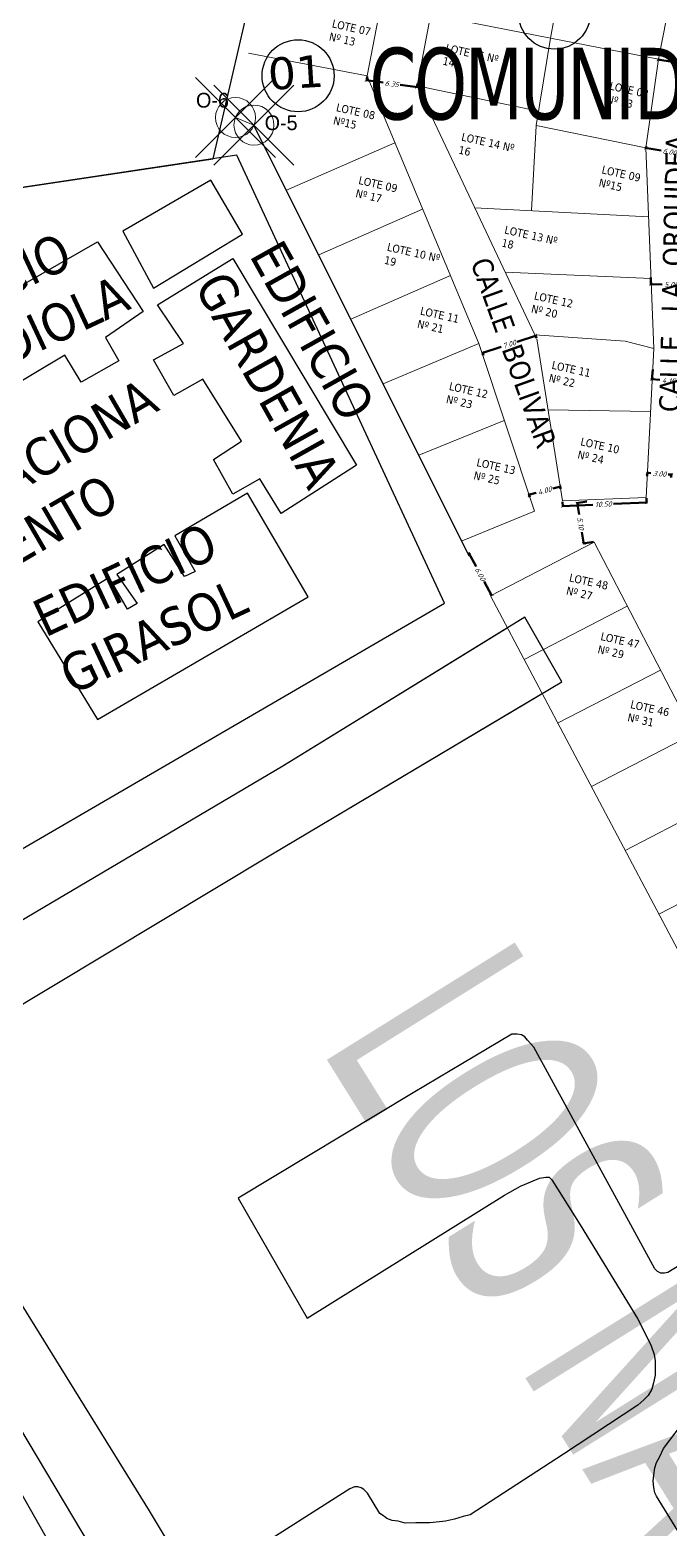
# Model space of a CAD drawing. Header units: metres. Extents: x 2 to 659295185, y -28 to 1124222152.
# Drawn here: x 656562.1 to 656642.2, y 1123410.3 to 1123597.7 of the extents above; entities that cross this region are included whole.
import ezdxf
from ezdxf.enums import TextEntityAlignment as Align

# ---------------------------------------------------------------- set-up
doc = ezdxf.new("R2010")
doc.units = ezdxf.units.M
doc.header["$MEASUREMENT"] = 0
doc.header["$PDMODE"] = 35
doc.header["$PDSIZE"] = 5
doc.linetypes.add('HIDDEN', pattern=[0.375, 0.25, -0.125])
doc.layers.get('0').update_dxf_attribs({"linetype": 'CONTINUOUS'})
for name, color, linetype in [('CALLES', 1, 'CONTINUOUS'), ('FORMATO', 7, 'CONTINUOUS'), ('MANZANA', 30, 'CONTINUOUS'), ('Numero de manzana', 6, 'CONTINUOUS'), ('Parcelas', 140, 'CONTINUOUS'), ('TEXTOS', 7, 'CONTINUOUS')]:
    doc.layers.add(name, color=color, linetype=linetype)
doc.layers.add('LIMITE 2017 IGVSB', color=7, linetype='CONTINUOUS', lineweight=120)
doc.styles.add('L60', font='BKANT.TTF', dxfattribs={"height": 1.5})
doc.styles.add('ROMAN', font='verdana.ttf')
doc.styles.get("Standard").update_dxf_attribs({"font": 'tahoma.ttf'})
doc.styles.add('TEXTO 500', font='romans.shx', dxfattribs={"oblique": 20, "height": 0.65})
doc.dimstyles.new('COTAS 500', dxfattribs={"dimtxt": 0.65, "dimasz": 0.4, "dimexe": 0.08, "dimexo": 0.1, "dimgap": 0.05, "dimtad": 0, "dimzin": 1, "dimdsep": 46, "dimtxsty": 'TEXTO 500', "dimblk": 'ARCHTICK', "dimcen": -4, "dimdle": 0.08, "dimclrd": 256, "dimclre": 256, "dimclrt": 256, "dimazin": 0, "dimtfac": 1, "dimtmove": 1, "dimatfit": 0, "dimldrblk": 'ARCHTICK', "dimfxl": 1, "dimlwd": -1, "dimlwe": -1, "dimarcsym": 0})

# ---------------------------------------------------------------- blocks, each defined once
blk = doc.blocks.new('_ArchTick')
at = {"color": 0, "linetype": 'ByBlock', "const_width": 0.15}
blk.add_lwpolyline([(-0.5, -0.5), (0.5, 0.5)], dxfattribs=at)
blk = doc.blocks.new('*D1594')
at = {"layer": 'LIMITE 2017 IGVSB', "transparency": 16777216}
for p, q in [((656640.68, 1123593.96), (656642.44, 1123593.67)), ((656640.78, 1123594.06), (656640.75, 1123593.86)), ((656646.37, 1123593.04), (656644.61, 1123593.32)), ((656646.31, 1123593.17), (656646.28, 1123592.97))]:
    blk.add_line(p, q, dxfattribs=at)
at = {"layer": 'LIMITE 2017 IGVSB', "transparency": 16777216, "xscale": 0.4, "yscale": 0.4, "zscale": 0.4}
for p, rotation in [((656640.76, 1123593.94), 170.8206817717913), ((656646.29, 1123593.05), 350.8206817717914)]:
    blk.add_blockref('_ArchTick', p, dxfattribs=dict(at, rotation=rotation))
at = {"layer": 'LIMITE 2017 IGVSB', "lineweight": 0, "transparency": 16777216, "insert": (656643.53, 1123593.5), "char_height": 0.65, "attachment_point": 5, "rotation": 350.8207, "style": 'TEXTO 500'}
blk.add_mtext('5.60', dxfattribs=at)
blk = doc.blocks.new('*D1595')
at = {"layer": 'LIMITE 2017 IGVSB', "transparency": 16777216}
for p, q in [((656604.16, 1123591.37), (656606.31, 1123591.08)), ((656604.3, 1123591.84), (656604.23, 1123591.28)), ((656610.61, 1123590.5), (656608.45, 1123590.79)), ((656610.59, 1123590.99), (656610.52, 1123590.43))]:
    blk.add_line(p, q, dxfattribs=at)
at = {"layer": 'LIMITE 2017 IGVSB', "transparency": 16777216, "xscale": 0.4, "yscale": 0.4, "zscale": 0.4}
for p, rotation in [((656604.24, 1123591.36), 172.3123527802127), ((656610.53, 1123590.51), 352.3123527802127)]:
    blk.add_blockref('_ArchTick', p, dxfattribs=dict(at, rotation=rotation))
at = {"layer": 'LIMITE 2017 IGVSB', "lineweight": 0, "transparency": 16777216, "insert": (656607.38, 1123590.93), "char_height": 0.65, "attachment_point": 5, "rotation": 352.3124, "style": 'TEXTO 500'}
blk.add_mtext('6.35', dxfattribs=at)
blk = doc.blocks.new('*D1596')
at = {"layer": 'LIMITE 2017 IGVSB', "transparency": 16777216}
for p, q in [((656628.52, 1123540.61), (656627.55, 1123540.35)), ((656628.52, 1123540.3), (656628.42, 1123540.67)), ((656624.49, 1123539.55), (656625.46, 1123539.81)), ((656624.64, 1123539.28), (656624.55, 1123539.65))]:
    blk.add_line(p, q, dxfattribs=at)
at = {"layer": 'LIMITE 2017 IGVSB', "transparency": 16777216, "xscale": 0.4, "yscale": 0.4, "zscale": 0.4}
for p, rotation in [((656624.57, 1123539.57), 194.7034806051587), ((656628.44, 1123540.59), 14.70348060515874)]:
    blk.add_blockref('_ArchTick', p, dxfattribs=dict(at, rotation=rotation))
at = {"layer": 'LIMITE 2017 IGVSB', "lineweight": 0, "transparency": 16777216, "insert": (656626.5, 1123540.08), "char_height": 0.65, "attachment_point": 5, "rotation": 14.7035, "style": 'TEXTO 500'}
blk.add_mtext('4.00', dxfattribs=at)
blk = doc.blocks.new('*D1597')
at = {"layer": 'LIMITE 2017 IGVSB', "transparency": 16777216}
for p, q in [((656625.48, 1123559.48), (656623.08, 1123558.7)), ((656625.51, 1123559.13), (656625.38, 1123559.53)), ((656618.67, 1123557.26), (656621.07, 1123558.04)), ((656618.86, 1123556.96), (656618.72, 1123557.36))]:
    blk.add_line(p, q, dxfattribs=at)
at = {"layer": 'LIMITE 2017 IGVSB', "transparency": 16777216, "xscale": 0.4, "yscale": 0.4, "zscale": 0.4}
for p, rotation in [((656625.41, 1123559.45), 18.03828194116849), ((656618.75, 1123557.29), 198.0382819411685)]:
    blk.add_blockref('_ArchTick', p, dxfattribs=dict(at, rotation=rotation))
at = {"layer": 'LIMITE 2017 IGVSB', "lineweight": 0, "transparency": 16777216, "insert": (656622.08, 1123558.37), "char_height": 0.65, "attachment_point": 5, "rotation": 18.0383, "style": 'TEXTO 500'}
blk.add_mtext('7.00', dxfattribs=at)
blk = doc.blocks.new('*D1598')
at = {"layer": 'LIMITE 2017 IGVSB', "transparency": 16777216}
for p, q in [((656628.69, 1123538.16), (656632.53, 1123538.32)), ((656628.74, 1123538.7), (656628.77, 1123538.08)), ((656639.34, 1123538.61), (656635.14, 1123538.43)), ((656639.23, 1123539.14), (656639.26, 1123538.53))]:
    blk.add_line(p, q, dxfattribs=at)
at = {"layer": 'LIMITE 2017 IGVSB', "transparency": 16777216, "xscale": 0.4, "yscale": 0.4, "zscale": 0.4}
for p, rotation in [((656628.77, 1123538.16), 182.4408961619428), ((656639.26, 1123538.61), 2.440896161942834)]:
    blk.add_blockref('_ArchTick', p, dxfattribs=dict(at, rotation=rotation))
at = {"layer": 'LIMITE 2017 IGVSB', "lineweight": 0, "transparency": 16777216, "insert": (656633.83, 1123538.38), "char_height": 0.65, "attachment_point": 5, "rotation": 2.4409, "style": 'TEXTO 500'}
blk.add_mtext('10.50', dxfattribs=at)
blk = doc.blocks.new('*D1599')
at = {"layer": 'LIMITE 2017 IGVSB', "transparency": 16777216}
for p, q in [((656639.09, 1123582.93), (656641.07, 1123582.61)), ((656639.2, 1123583.09), (656639.15, 1123582.83)), ((656645.17, 1123581.95), (656643.19, 1123582.27)), ((656645.12, 1123582.14), (656645.08, 1123581.88))]:
    blk.add_line(p, q, dxfattribs=at)
at = {"layer": 'LIMITE 2017 IGVSB', "transparency": 16777216, "xscale": 0.4, "yscale": 0.4, "zscale": 0.4}
for p, rotation in [((656639.17, 1123582.91), 170.847696635239), ((656645.09, 1123581.96), 350.847696635239)]:
    blk.add_blockref('_ArchTick', p, dxfattribs=dict(at, rotation=rotation))
at = {"layer": 'LIMITE 2017 IGVSB', "lineweight": 0, "transparency": 16777216, "insert": (656642.13, 1123582.44), "char_height": 0.65, "attachment_point": 5, "rotation": 350.8477, "style": 'TEXTO 500'}
blk.add_mtext('6.00', dxfattribs=at)
blk = doc.blocks.new('*D1600')
at = {"layer": 'LIMITE 2017 IGVSB', "transparency": 16777216}
for p, q in [((656639.81, 1123566.71), (656639.8, 1123565.79)), ((656644.81, 1123566.66), (656644.8, 1123565.74)), ((656639.72, 1123565.87), (656641.2, 1123565.86)), ((656644.88, 1123565.82), (656643.4, 1123565.83))]:
    blk.add_line(p, q, dxfattribs=at)
at = {"layer": 'LIMITE 2017 IGVSB', "transparency": 16777216, "xscale": 0.4, "yscale": 0.4, "zscale": 0.4}
for p, rotation in [((656639.8, 1123565.87), 179.4072550280423), ((656644.8, 1123565.82), 359.4072550280422)]:
    blk.add_blockref('_ArchTick', p, dxfattribs=dict(at, rotation=rotation))
at = {"layer": 'LIMITE 2017 IGVSB', "lineweight": 0, "transparency": 16777216, "insert": (656642.3, 1123565.84), "char_height": 0.65, "attachment_point": 5, "rotation": 359.4073, "style": 'TEXTO 500'}
blk.add_mtext('5.00', dxfattribs=at)
blk = doc.blocks.new('*D1601')
at = {"layer": 'LIMITE 2017 IGVSB', "transparency": 16777216}
for p, q in [((656640.05, 1123555.23), (656639.93, 1123553.93)), ((656644.18, 1123554.86), (656644.06, 1123553.56)), ((656639.86, 1123554.01), (656640.92, 1123553.92)), ((656644.15, 1123553.63), (656643.09, 1123553.73))]:
    blk.add_line(p, q, dxfattribs=at)
at = {"layer": 'LIMITE 2017 IGVSB', "transparency": 16777216, "xscale": 0.4, "yscale": 0.4, "zscale": 0.4}
for p, rotation in [((656639.94, 1123554.01), 174.9503557635501), ((656644.07, 1123553.64), 354.9503557635501)]:
    blk.add_blockref('_ArchTick', p, dxfattribs=dict(at, rotation=rotation))
at = {"layer": 'LIMITE 2017 IGVSB', "lineweight": 0, "transparency": 16777216, "insert": (656642, 1123553.82), "char_height": 0.65, "attachment_point": 5, "rotation": 354.9504, "style": 'TEXTO 500'}
blk.add_mtext('4.15', dxfattribs=at)
blk = doc.blocks.new('*D1602')
at = {"layer": 'LIMITE 2017 IGVSB', "transparency": 16777216}
for p, q in [((656639.28, 1123542.3), (656639.77, 1123542.26)), ((656639.34, 1123541.91), (656639.37, 1123542.37)), ((656642.44, 1123542.08), (656641.96, 1123542.11)), ((656642.34, 1123541.71), (656642.37, 1123542.17))]:
    blk.add_line(p, q, dxfattribs=at)
at = {"layer": 'LIMITE 2017 IGVSB', "transparency": 16777216, "xscale": 0.4, "yscale": 0.4, "zscale": 0.4}
for p, rotation in [((656639.36, 1123542.29), 176.1421723995412), ((656642.36, 1123542.09), 356.1421723995412)]:
    blk.add_blockref('_ArchTick', p, dxfattribs=dict(at, rotation=rotation))
at = {"layer": 'LIMITE 2017 IGVSB', "lineweight": 0, "transparency": 16777216, "insert": (656640.86, 1123542.19), "char_height": 0.65, "attachment_point": 5, "rotation": 356.1422, "style": 'TEXTO 500'}
blk.add_mtext('3.00', dxfattribs=at)
blk = doc.blocks.new('*D1604')
at = {"layer": 'LIMITE 2017 IGVSB', "transparency": 16777216}
for p, q in [((656616.98, 1123532.36), (656617.93, 1123530.6)), ((656616.96, 1123532.26), (656616.95, 1123532.25)), ((656619.9, 1123526.94), (656618.95, 1123528.71)), ((656619.8, 1123526.98), (656619.79, 1123526.97))]:
    blk.add_line(p, q, dxfattribs=at)
at = {"layer": 'LIMITE 2017 IGVSB', "transparency": 16777216, "xscale": 0.4, "yscale": 0.4, "zscale": 0.4}
for p, rotation in [((656617.02, 1123532.29), 118.3243239055226), ((656619.86, 1123527.01), 298.3243239055225)]:
    blk.add_blockref('_ArchTick', p, dxfattribs=dict(at, rotation=rotation))
at = {"layer": 'LIMITE 2017 IGVSB', "lineweight": 0, "transparency": 16777216, "insert": (656618.44, 1123529.65), "char_height": 0.65, "attachment_point": 5, "rotation": 298.3243, "style": 'TEXTO 500'}
blk.add_mtext('6.00', dxfattribs=at)
blk = doc.blocks.new('*D1605')
at = {"layer": 'LIMITE 2017 IGVSB', "transparency": 16777216}
for p, q in [((656631.79, 1123538.71), (656630.51, 1123538.5)), ((656630.57, 1123538.59), (656630.82, 1123537.08)), ((656631.42, 1123533.4), (656631.17, 1123534.91)), ((656632.61, 1123533.67), (656631.33, 1123533.46))]:
    blk.add_line(p, q, dxfattribs=at)
at = {"layer": 'LIMITE 2017 IGVSB', "transparency": 16777216, "xscale": 0.4, "yscale": 0.4, "zscale": 0.4}
for p, rotation in [((656630.59, 1123538.51), 99.26137845558274), ((656631.41, 1123533.47), 279.2613784555828)]:
    blk.add_blockref('_ArchTick', p, dxfattribs=dict(at, rotation=rotation))
at = {"layer": 'LIMITE 2017 IGVSB', "lineweight": 0, "transparency": 16777216, "insert": (656631, 1123535.99), "char_height": 0.65, "attachment_point": 5, "rotation": 279.2614, "style": 'TEXTO 500'}
blk.add_mtext('5.10', dxfattribs=at)

msp = doc.modelspace()

# ---------------------------------------------------------------- linework, layer by layer
at = {"layer": 'LIMITE 2017 IGVSB', "color": 3, "lineweight": 0}
for p, q in [((656616.1468, 1123653.7782), (656604.3033, 1123591.9128)), ((656622.429, 1123652.5631), (656610.552, 1123590.6881)), ((656637.1623, 1123649.7316), (656627.223, 1123596.6573)), ((656650.9103, 1123647.0755), (656640.7687, 1123594.0099)), ((656612.3043, 1123599.5557), (656627.223, 1123596.6573)), ((656627.223, 1123596.6573), (656625.4483, 1123585.7028)), ((656627.223, 1123596.6573), (656640.7687, 1123594.0099)), ((656589.4756, 1123594.7594), (656604.3033, 1123591.9128)), ((656640.7687, 1123594.0099), (656639.1718, 1123582.918)), ((656604.2972, 1123591.8886), (656618.2796, 1123558.4694)), ((656610.552, 1123590.6881), (656625.2981, 1123559.5354)), ((656610.5564, 1123590.6873), (656625.7348, 1123587.5144)), ((656625.4491, 1123585.6989), (656624.8711, 1123575.0792)), ((656639.1718, 1123582.918), (656625.4484, 1123585.7028)), ((656607.7567, 1123583.57), (656594.241, 1123577.6435)), ((656640.1508, 1123557.8637), (656639.1718, 1123582.918)), ((656617.7676, 1123575.4351), (656639.5011, 1123574.3083)), ((656611.2505, 1123575.2697), (656598.2483, 1123569.568)), ((656614.7277, 1123566.9754), (656602.2642, 1123561.5189)), ((656621.574, 1123567.4037), (656639.8291, 1123566.6138)), ((656625.2981, 1123559.5354), (656636.5734, 1123558.7751)), ((656625.5317, 1123559.0377), (656628.7433, 1123538.795)), ((656640.1508, 1123557.8637), (656636.5734, 1123558.7751)), ((656618.2796, 1123558.4694), (656606.3097, 1123553.444)), ((656618.2796, 1123558.4694), (656625.2439, 1123537.5332)), ((656640.1508, 1123557.8637), (656639.2203, 1123539.2323)), ((656626.945, 1123550.2006), (656639.7505, 1123549.9671)), ((656621.4465, 1123548.8483), (656610.773, 1123544.5098)), ((656639.2203, 1123539.2323), (656628.7433, 1123538.795)), ((656625.2439, 1123537.5332), (656616.2152, 1123533.8065)), ((656632.6874, 1123533.6214), (656619.7436, 1123526.9453)), ((656669.471, 1123462.8063), (656632.6874, 1123533.6214)), ((656665.7355, 1123439.9797), (656619.7436, 1123526.9453)), ((656636.8467, 1123525.6363), (656623.9568, 1123518.9908)), ((656640.982, 1123517.6563), (656628.1216, 1123511.0244)), ((656645.1277, 1123509.6654), (656632.3567, 1123503.0793)), ((656649.2908, 1123501.6822), (656636.56, 1123495.117)), ((656653.4619, 1123493.6984), (656640.7732, 1123487.1515))]:
    msp.add_line(p, q, dxfattribs=at)
for p in [(656587.8449, 1123586.7148), (656590.1539, 1123585.7735)]:
    msp.add_point(p, dxfattribs=at)
at = {"layer": 'MANZANA', "lineweight": 0}
msp.add_line((656587.8445, 1123586.7224), (656590.1564, 1123585.7738), dxfattribs=at)
at = {"layer": 'MANZANA', "lineweight": -3}
for p, q in [((656617.0841, 1123531.8777), (656590.1564, 1123585.7738)), ((656588, 1123582), (656454, 1123562)), ((656614, 1123526), (656588, 1123582)), ((656509, 1123465), (656614, 1123526))]:
    msp.add_line(p, q, dxfattribs=at)
at = {"layer": 'MANZANA', "lineweight": -2}
for p, q in [((656624.0403, 1123524.2499), (656593.7616, 1123505.6437)), ((656628.6745, 1123516.1915), (656624.0403, 1123524.2499)), ((656621.8085, 1123522.9081), (656593.7616, 1123505.6437)), ((656592.2773, 1123494.5759), (656628.6745, 1123516.1915)), ((656592.2773, 1123494.5759), (656626.1357, 1123514.6883)), ((656593.7616, 1123505.6437), (656537.1539, 1123472.2105)), ((656550.7512, 1123469.621), (656592.2773, 1123494.5759)), ((656622.3994, 1123472.1505), (656610.0554, 1123464.792)), ((656622.3994, 1123472.1505), (656610.0554, 1123464.792)), ((656622.8447, 1123472.1505), (656622.3994, 1123472.1505)), ((656622.8447, 1123472.1505), (656622.3994, 1123472.1505)), ((656623.0591, 1123472.1505), (656622.8447, 1123472.1505)), ((656623.0591, 1123472.1505), (656622.8447, 1123472.1505)), ((656623.6115, 1123472.0405), (656623.0591, 1123472.1505)), ((656623.6115, 1123472.0405), (656623.0591, 1123472.1505)), ((656624.0486, 1123471.8206), (656623.6115, 1123472.0405)), ((656624.0486, 1123471.8206), (656623.6115, 1123472.0405)), ((656624.3784, 1123471.3806), (656624.0486, 1123471.8206)), ((656624.3784, 1123471.3806), (656624.0486, 1123471.8206)), ((656625.1535, 1123470.5008), (656624.3784, 1123471.3806)), ((656625.1535, 1123470.5008), (656624.3784, 1123471.3806)), ((656629.565, 1123462.4425), (656625.1535, 1123470.5008)), ((656629.565, 1123462.4425), (656625.1535, 1123470.5008)), ((656610.0554, 1123464.792), (656588.1956, 1123451.6447)), ((656610.0554, 1123464.792), (656588.1956, 1123451.6447)), ((656640.2846, 1123442.8065), (656629.565, 1123462.4425)), ((656640.2846, 1123442.8065), (656629.565, 1123462.4425)), ((656623.4713, 1123453.1244), (656624.7824, 1123453.6843)), ((656623.4713, 1123453.1244), (656624.7824, 1123453.6843)), ((656624.7824, 1123453.6843), (656625.8791, 1123454.1342)), ((656624.7824, 1123453.6843), (656625.8791, 1123454.1342)), ((656625.8791, 1123454.1342), (656626.646, 1123454.2441)), ((656625.8791, 1123454.1342), (656626.646, 1123454.2441)), ((656626.646, 1123454.2441), (656627.083, 1123454.2441)), ((656626.646, 1123454.2441), (656627.083, 1123454.2441)), ((656627.083, 1123454.2441), (656627.4129, 1123453.9142)), ((656627.083, 1123454.2441), (656627.4129, 1123453.9142)), ((656627.4129, 1123453.9142), (656630.9421, 1123448.2953)), ((656627.4129, 1123453.9142), (656630.9421, 1123448.2953)), ((656596.8125, 1123436.6377), (656621.5088, 1123452.0146)), ((656596.8125, 1123436.6377), (656621.5088, 1123452.0146)), ((656621.5088, 1123452.0146), (656623.4713, 1123453.1244)), ((656621.5088, 1123452.0146), (656623.4713, 1123453.1244)), ((656588.1956, 1123451.6447), (656596.8125, 1123436.6377)), ((656588.1956, 1123451.6447), (656596.8125, 1123436.6377)), ((656630.9421, 1123448.2953), (656638.116, 1123436.5977)), ((656630.9421, 1123448.2953), (656638.116, 1123436.5977)), ((656651.6556, 1123448.2754), (656641.9255, 1123442.3666)), ((656651.6556, 1123448.2754), (656641.9255, 1123442.3666)), ((656640.6145, 1123442.4765), (656640.2846, 1123442.8065)), ((656640.6145, 1123442.4765), (656640.2846, 1123442.8065)), ((656641.0515, 1123442.2566), (656640.6145, 1123442.4765)), ((656641.0515, 1123442.2566), (656640.6145, 1123442.4765)), ((656577.0802, 1123412.5526), (656559.5331, 1123440.8969)), ((656641.4885, 1123442.2566), (656641.0515, 1123442.2566)), ((656641.4885, 1123442.2566), (656641.0515, 1123442.2566)), ((656641.9255, 1123442.3666), (656641.4885, 1123442.2566)), ((656641.9255, 1123442.3666), (656641.4885, 1123442.2566)), ((656638.116, 1123436.5977), (656639.7734, 1123433.2884)), ((656638.116, 1123436.5977), (656639.7734, 1123433.2884)), ((656639.7734, 1123433.2884), (656640.2187, 1123432.0786)), ((656639.7734, 1123433.2884), (656640.2187, 1123432.0786)), ((656640.2187, 1123432.0786), (656640.3341, 1123431.2988)), ((656640.2187, 1123432.0786), (656640.3341, 1123431.2988)), ((656640.3341, 1123431.2988), (656640.3423, 1123430.309)), ((656640.3341, 1123431.2988), (656640.3423, 1123430.309)), ((656640.3423, 1123429.5292), (656640.128, 1123428.5394)), ((656640.3423, 1123429.5292), (656640.128, 1123428.5394)), ((656640.3423, 1123430.309), (656640.3423, 1123429.5292)), ((656640.3423, 1123430.309), (656640.3423, 1123429.5292)), ((656639.9136, 1123427.7595), (656639.4765, 1123426.9897)), ((656639.9136, 1123427.7595), (656639.4765, 1123426.9897)), ((656640.128, 1123428.5394), (656639.9136, 1123427.7595)), ((656640.128, 1123428.5394), (656639.9136, 1123427.7595)), ((656638.1654, 1123425.7599), (656628.8806, 1123419.6412)), ((656638.1654, 1123425.7599), (656628.8806, 1123419.6412)), ((656638.9323, 1123426.4298), (656638.1654, 1123425.7599)), ((656638.9323, 1123426.4298), (656638.1654, 1123425.7599)), ((656639.4765, 1123426.9897), (656638.9323, 1123426.4298)), ((656639.4765, 1123426.9897), (656638.9323, 1123426.4298)), ((656641.3648, 1123420.361), (656645.0755, 1123425.24)), ((656641.3648, 1123420.361), (656645.0755, 1123425.24)), ((656560.8194, 1123422.9905), (656585.9857, 1123380.7391)), ((656640.936, 1123419.3612), (656641.3648, 1123420.361)), ((656640.936, 1123419.3612), (656641.3648, 1123420.361)), ((656628.8806, 1123419.6412), (656617.188, 1123412.0627)), ((656640.2846, 1123417.9215), (656640.499, 1123418.5814)), ((656640.2846, 1123417.9215), (656640.499, 1123418.5814)), ((656640.499, 1123418.5814), (656640.936, 1123419.3612)), ((656640.499, 1123418.5814), (656640.936, 1123419.3612)), ((656640.0702, 1123416.2619), (656640.1774, 1123417.0317)), ((656640.0702, 1123416.2619), (656640.1774, 1123417.0317)), ((656640.1857, 1123415.482), (656640.0702, 1123416.2619)), ((656640.1857, 1123415.482), (656640.0702, 1123416.2619)), ((656640.1774, 1123417.0317), (656640.2846, 1123417.9215)), ((656640.1774, 1123417.0317), (656640.2846, 1123417.9215)), ((656602.1641, 1123415.3221), (656589.1604, 1123407.0737)), ((656602.7083, 1123415.542), (656602.1641, 1123415.3221)), ((656602.7083, 1123415.542), (656602.1641, 1123415.3221)), ((656603.1453, 1123415.542), (656602.7083, 1123415.542)), ((656603.1453, 1123415.542), (656602.7083, 1123415.542)), ((656603.5824, 1123415.432), (656603.1453, 1123415.542)), ((656603.5824, 1123415.432), (656603.1453, 1123415.542)), ((656603.9122, 1123415.2121), (656603.5824, 1123415.432)), ((656603.9122, 1123415.2121), (656603.5824, 1123415.432)), ((656604.3575, 1123414.7722), (656603.9122, 1123415.2121)), ((656604.3575, 1123414.7722), (656603.9122, 1123415.2121)), ((656605.8995, 1123412.2427), (656604.3575, 1123414.7722)), ((656640.2929, 1123414.8222), (656640.1857, 1123415.482)), ((656640.2929, 1123414.8222), (656640.1857, 1123415.482)), ((656640.5155, 1123414.3823), (656640.2929, 1123414.8222)), ((656640.5155, 1123414.3823), (656640.2929, 1123414.8222)), ((656643.5005, 1123409.5332), (656640.5155, 1123414.3823)), ((656583.042, 1123402.7346), (656577.0802, 1123412.5526)), ((656606.3447, 1123411.9128), (656605.8995, 1123412.2427)), ((656606.7818, 1123411.5828), (656606.3447, 1123411.9128)), ((656607.4414, 1123411.3629), (656606.7818, 1123411.5828)), ((656608.2083, 1123411.2529), (656607.4414, 1123411.3629)), ((656609.0824, 1123411.0329), (656608.2083, 1123411.2529)), ((656610.4017, 1123411.0429), (656609.0824, 1123411.0329)), ((656612.1498, 1123411.0529), (656610.4017, 1123411.0429)), ((656613.3537, 1123411.1629), (656612.1498, 1123411.0529)), ((656614.1206, 1123411.2829), (656613.3537, 1123411.1629)), ((656615.2173, 1123411.5028), (656614.1206, 1123411.2829)), ((656616.314, 1123411.8428), (656615.2173, 1123411.5028)), ((656617.188, 1123412.0627), (656616.314, 1123411.8428))]:
    msp.add_line(p, q, dxfattribs=at)
at = {"layer": 'MANZANA', "lineweight": -3}
for points in [[(656552.5113, 1123663.4851), (656531.2201, 1123573.5254), (656585.0654, 1123581.562), (656601.6925, 1123653.3656), (656552.5113, 1123663.4851)], [(656456.7855, 1123412.5684), (656491.7855, 1123351.5684), (656570.7855, 1123397.5684), (656536.7855, 1123457.5684), (656456.7855, 1123412.5684)]]:
    msp.add_lwpolyline(points, dxfattribs=at)
at = {"layer": 'Numero de manzana', "lineweight": -2}
for centre in [(656627.7349, 1123599.7636), (656595.6734, 1123591.939)]:
    msp.add_circle(centre, 4.5001, dxfattribs=at)
at = {"layer": 'Parcelas'}
for points in [[(656573.7421, 1123572.5), (656577.6096, 1123565.3693), (656588.7288, 1123572.1375), (656584.7404, 1123578.9057), (656573.7421, 1123572.5)], [(656573.7421, 1123572.5), (656577.6096, 1123565.3693), (656588.7288, 1123572.1375), (656584.7404, 1123578.9057), (656573.7421, 1123572.5)], [(656544.6147, 1123556.3047), (656570.5997, 1123571.1706), (656576.2802, 1123562.4686), (656571.5666, 1123559.2054), (656573.2587, 1123556.3047), (656568.5451, 1123553.6458), (656566.4905, 1123557.0299), (656558.6345, 1123552.3163), (656560.5683, 1123548.5696), (656556.5799, 1123546.1524), (656554.4044, 1123549.5365), (656549.6908, 1123546.515), (656544.6147, 1123556.3047)], [(656544.6147, 1123556.3047), (656570.5997, 1123571.1706), (656576.2802, 1123562.4686), (656571.5666, 1123559.2054), (656573.2587, 1123556.3047), (656568.5451, 1123553.6458), (656566.4905, 1123557.0299), (656558.6345, 1123552.3163), (656560.5683, 1123548.5696), (656556.5799, 1123546.1524), (656554.4044, 1123549.5365), (656549.6908, 1123546.515), (656544.6147, 1123556.3047)], [(656578.0931, 1123563.3146), (656587.5202, 1123569.1159), (656602.9904, 1123543.2518), (656593.5632, 1123537.2088), (656590.9043, 1123541.5597), (656587.5202, 1123539.626), (656585.103, 1123543.9769), (656588.6079, 1123546.2733), (656583.7735, 1123554.0084), (656580.1477, 1123551.9537), (656577.6096, 1123556.4256), (656581.3563, 1123558.4802), (656578.0931, 1123563.3146)], [(656578.0931, 1123563.3146), (656587.5202, 1123569.1159), (656602.9904, 1123543.2518), (656593.5632, 1123537.2088), (656590.9043, 1123541.5597), (656587.5202, 1123539.626), (656585.103, 1123543.9769), (656588.6079, 1123546.2733), (656583.7735, 1123554.0084), (656580.1477, 1123551.9537), (656577.6096, 1123556.4256), (656581.3563, 1123558.4802), (656578.0931, 1123563.3146)], [(656570.5997, 1123511.4655), (656596.9473, 1123526.8147), (656589.3331, 1123539.7468), (656580.2686, 1123534.429), (656582.8066, 1123529.9571), (656581.4772, 1123529.3528), (656578.9391, 1123533.3412), (656573.0169, 1123529.5945), (656575.555, 1123525.9687), (656574.3464, 1123525.2436), (656572.0501, 1123529.232), (656563.1064, 1123523.6724), (656570.5997, 1123511.4655)], [(656570.5997, 1123511.4655), (656596.9473, 1123526.8147), (656589.3331, 1123539.7468), (656580.2686, 1123534.429), (656582.8066, 1123529.9571), (656581.4772, 1123529.3528), (656578.9391, 1123533.3412), (656573.0169, 1123529.5945), (656575.555, 1123525.9687), (656574.3464, 1123525.2436), (656572.0501, 1123529.232), (656563.1064, 1123523.6724), (656570.5997, 1123511.4655)], [(656570.5997, 1123511.4655), (656596.9473, 1123526.8147), (656589.3331, 1123539.7468), (656580.2686, 1123534.429), (656582.8066, 1123529.9571), (656581.4772, 1123529.3528), (656578.9391, 1123533.3412), (656573.0169, 1123529.5945), (656575.555, 1123525.9687), (656574.3464, 1123525.2436), (656572.0501, 1123529.232), (656563.1064, 1123523.6724), (656570.5997, 1123511.4655)]]:
    msp.add_lwpolyline(points, dxfattribs=at)

# ---------------------------------------------------------------- texts
at = {"layer": 'CALLES', "color": 0}
for s, rotation, p in [('CALLE   LA  ORQUIDEA  ', 88.579043, (656642.7701, 1123568.1953)), ('CALLE  BOLIVAR', 289.76268, (656622.6432, 1123557.3212))]:
    msp.add_text(s, height=2.59161, rotation=rotation, dxfattribs=at).set_placement(p, align=Align.MIDDLE)
at = {"layer": 'FORMATO', "color": 3, "linetype": 'Continuous', "ltscale": 0.001, "style": 'L60'}
for s, p in [('O-6', (656582.9103, 1123587.958)), ('O-5', (656591.493, 1123585.1416))]:
    msp.add_text(s, height=1.84622, dxfattribs=at).set_placement(p)
at = {"layer": 'Numero de manzana', "lineweight": -2, "style": 'ROMAN'}
msp.add_text('01', height=4, rotation=3.491535, dxfattribs=at).set_placement((656592.0257, 1123590.1624))
at = {"layer": 'Parcelas', "color": 3, "lineweight": 40, "char_height": 1, "width": 6.941503, "attachment_point": 1, "rotation": 347.358188}
for s, insert in [('LOTE 07 \\PNº 13', (656600.0626, 1123598.9832)), ('LOTE 15 Nº 14', (656614.2669, 1123595.9462)), ('LOTE 08 \\PNº 13', (656634.7776, 1123591.206)), ('LOTE 08\\PNº15', (656600.5834, 1123588.5075)), ('LOTE 14 Nº 16', (656616.2464, 1123584.8281)), ('LOTE 09\\PNº 17', (656603.3811, 1123579.4011)), ('LOTE 09\\PNº15', (656633.7971, 1123580.7273)), ('LOTE 13 Nº 18', (656621.6343, 1123573.2141)), ('LOTE 10 Nº 19', (656606.9562, 1123571.0579)), ('LOTE 12\\PNº 20', (656625.3435, 1123564.9709)), ('LOTE 11\\PNº 21', (656611.0941, 1123563.0746)), ('LOTE 11 \\PNº 22', (656627.5455, 1123556.3093)), ('LOTE 12 \\PNº 23', (656614.7021, 1123553.6593)), ('LOTE 10 \\PNº 24', (656631.1418, 1123546.739)), ('LOTE 13 \\PNº 25', (656618.1467, 1123544.1401)), ('LOTE 48\\PNº 27', (656629.7269, 1123529.7307)), ('LOTE 47 \\PNº 29', (656633.658, 1123522.3934)), ('LOTE 46 \\PNº 31', (656637.3856, 1123513.8918))]:
    msp.add_mtext(s, dxfattribs=dict(at, insert=insert))
at = {"layer": 'TEXTOS', "color": 0, "width": 0.625}
msp.add_text('LOS NARANJOS', height=27.699362, rotation=301.960383, dxfattribs=at).set_placement((656598.2145, 1123470.6346))
at = {"layer": 'TEXTOS', "linetype": 'HIDDEN', "lineweight": 40, "insert": (656604.5766, 1123595.4365), "char_height": 8.956637, "width": 585.738926, "attachment_point": 1}
msp.add_mtext('{\\W0.8;\\T0.95;COMUNIDAD  LA  ORQUIDEA}', dxfattribs=at)
at = {"layer": 'TEXTOS', "linetype": 'HIDDEN', "lineweight": 40, "char_height": 4.72847, "width": 105.537808, "attachment_point": 1}
for s, insert, rotation in [('EDIFICIO \\PGLADIOLA', (656543.8077, 1123562.2266), 25.085099), ('EDIFICIO \\PGARDENIA', (656593.6346, 1123571.8116), 299.238345), ('EDIFICIO \\PGARDENIA', (656593.6346, 1123571.8116), 299.238345), ('ESTACIONA\\PMIENTO', (656548.3078, 1123538.1342), 30.167641), ('EDIFICIO \\PGIRASOL', (656562.0331, 1123525.9652), 25.085099)]:
    msp.add_mtext(s, dxfattribs=dict(at, insert=insert, rotation=rotation))

# ---------------------------------------------------------------- dimensions: what is measured, and where the dimension line sits
at = {"layer": 'LIMITE 2017 IGVSB', "lineweight": 0}
for p1, p2, distance, picture, middle in [((656640.7984, 1123594.1637), (656646.3304, 1123593.2698), -0.2234, '*D1594', (656643.5287, 1123593.4962)), ((656604.3146, 1123591.9427), (656610.6072, 1123591.0933), -0.5895, '*D1595', (656607.3821, 1123590.9338)), ((656639.2111, 1123583.1896), (656645.1326, 1123582.2356), -0.28, '*D1599', (656642.1274, 1123582.4362)), ((656639.8101, 1123566.812), (656644.8075, 1123566.7603), -0.9415, '*D1600', (656642.299, 1123565.8447)), ((656618.8863, 1123556.8651), (656625.5433, 1123559.0331), 0.4422, '*D1597', (656622.0779, 1123558.3695)), ((656640.0543, 1123555.3254), (656644.187, 1123554.9603), -1.3239, '*D1601', (656642.0041, 1123553.8241)), ((656639.3323, 1123541.8143), (656642.3294, 1123541.6122), 0.4764, '*D1602', (656640.8629, 1123542.1886)), ((656624.669, 1123539.1842), (656628.5406, 1123540.2001), 0.4007, '*D1596', (656626.5031, 1123540.0797)), ((656632.7097, 1123533.6867), (656631.8881, 1123538.725), 1.3183, '*D1605', (656630.9978, 1123535.9936)), ((656617.0433, 1123532.3073), (656619.8901, 1123527.0257), -0.0306, '*D1604', (656618.4398, 1123529.652))]:
    dim = msp.add_aligned_dim(p1=p1, p2=p2, distance=distance, dimstyle='COTAS 500', dxfattribs=at)
    dim.commit()
    dim.dimension.update_dxf_attribs({"geometry": picture, "text_midpoint": middle})
dim = msp.add_linear_dim(base=(656639.257, 1123538.6066), p1=(656628.7402, 1123538.7972), p2=(656639.2298, 1123539.2443), angle=2.440896, dimstyle='COTAS 500', override={"dimtmove": 0}, dxfattribs=at)
dim.commit()
dim.dimension.update_dxf_attribs({"geometry": '*D1598', "text_midpoint": (656633.8315, 1123538.3753), "dimtype": 161})

doc.saveas('drawing.dxf')
